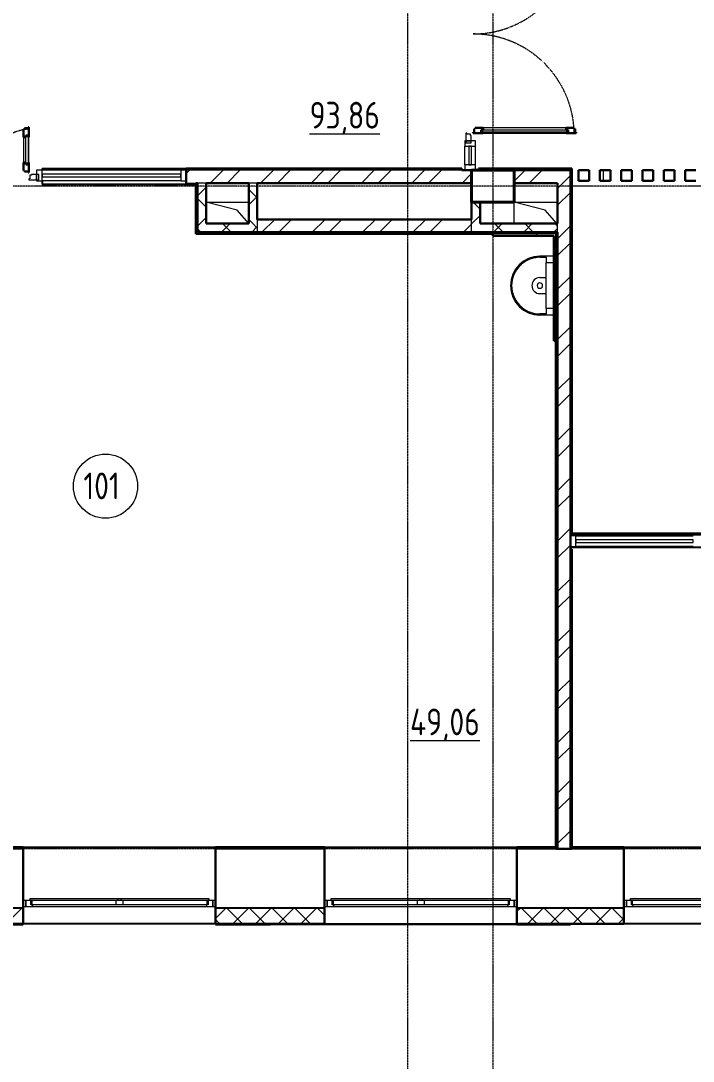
# Model space of a CAD drawing. Header units: millimetres. Extents: x -695119 to 412940, y -249585 to 622758.
# Drawn here: x 129645 to 135938, y -69456 to -59723 of the extents above; entities that cross this region are included whole.
import ezdxf

# ---------------------------------------------------------------- set-up
doc = ezdxf.new("R2010")
doc.units = ezdxf.units.MM
doc.linetypes.add('ADSK_Линия сетки', pattern=[25, 20, -2.5, 0, -2.5])
doc.linetypes.add('ADSK_Штриховая_ш2 п1_5', pattern=[4.5, 3, -1.5])
for name, color, linetype, lineweight in [('Импосты витража', 8, 'Continuous', 9), ('Каркас_Импост', 8, 'Continuous', 9), ('Марки помещений', 8, 'Continuous', 20), ('Монтажный зазор', 8, 'Continuous', 9), ('Несущие колонны', 252, 'Continuous', 18), ('Окна', 252, 'Continuous', 9), ('Оси', 252, 'Continuous', 9), ('Остекление', 8, 'Continuous', 9), ('Открывание', 8, 'ADSK_Штриховая_ш2 п1_5', 9), ('Панели витража', 8, 'Continuous', 9), ('Панель', 252, 'Continuous', 30), ('Перекрытия', 7, 'Continuous', 18), ('Сантехнические приборы', 8, 'Continuous', 18), ('Стены разрез', 7, 'Continuous', 30), ('Стены штриховка', 7, 'Continuous', 9)]:
    doc.layers.add(name, color=color, linetype=linetype, lineweight=lineweight)
doc.layers.add('Стены', color=194, linetype='Continuous')
doc.styles.add('GOST 2.304 type A_1', font='', dxfattribs={"height": 350})
doc.styles.get('GOST 2.304 type A_1').set_extended_font_data('GOST 2.304 type A')

# ---------------------------------------------------------------- blocks, each defined once
blk = doc.blocks.new('1 этаж')
at = {"color": 251, "lineweight": 18, "true_color": 0x636466}
for p, q in [((-43440.8, -142597.4), (-43040.8, -142597.4)), ((-43150.3, -142670.7), (-43440.8, -142597.4)), ((-43440.8, -142597.4), (-43040.8, -142597.4)), ((-43040.8, -142797.4), (-43150.3, -142670.7)), ((-40265.3, -142670.7), (-40555.8, -142597.4)), ((-40555.8, -142797.4), (-40555.8, -142597.4)), ((-40555.8, -142597.4), (-40155.8, -142597.4)), ((-40155.8, -142797.4), (-40265.3, -142670.7)), ((-40155.8, -142597.4), (-40155.8, -142797.4))]:
    blk.add_line(p, q, dxfattribs=at)
at = {"layer": 'Импосты витража', "color": 251, "lineweight": 18, "true_color": 0x636466, "extrusion": (0, 0, -1)}
for p, q in [((-41018.3, -142022.9), (-41018.3, -142072.9)), ((-41008.3, -142022.9), (-41018.3, -142022.9)), ((-41018.3, -142072.9), (-40918.3, -142072.9)), ((-40918.3, -142022.9), (-40958.3, -142022.9)), ((-40918.3, -142072.9), (-40918.3, -142022.9)), ((-44975.8, -142297.4), (-45025.8, -142297.4)), ((-45025.8, -142297.4), (-45025.8, -142337.4)), ((-44975.8, -142397.4), (-44975.8, -142297.4)), ((-43625.8, -142297.4), (-43675.8, -142297.4)), ((-43675.8, -142297.4), (-43675.8, -142397.4)), ((-43625.8, -142397.4), (-43625.8, -142297.4)), ((-41018.3, -142247.4), (-41018.3, -142297.4)), ((-40918.3, -142247.4), (-41018.3, -142247.4)), ((-41018.3, -142297.4), (-40948.3, -142297.4)), ((-40918.3, -142297.4), (-40918.3, -142247.4)), ((-45025.8, -142387.4), (-45025.8, -142397.4)), ((-45025.8, -142397.4), (-44975.8, -142397.4)), ((-43675.8, -142397.4), (-43625.8, -142397.4))]:
    blk.add_line(p, q, dxfattribs=at)
at = {"layer": 'Импосты витража', "color": 251, "true_color": 0x636466}
for p, q in [((-41018.3, -142247.4), (-41018.3, -142072.9)), ((-40918.3, -142247.4), (-40918.3, -142072.9)), ((-43675.8, -142297.4), (-44975.8, -142297.4)), ((-43675.8, -142397.4), (-44975.8, -142397.4)), ((-39980.8, -145717.4), (-38880.8, -145717.4)), ((-38880.8, -145817.4), (-39980.8, -145817.4))]:
    blk.add_line(p, q, dxfattribs=at)
at = {"layer": 'Импосты витража', "color": 251, "lineweight": 18, "true_color": 0x636466}
for p, q in [((-39980.8, -145717.4), (-40030.8, -145717.4)), ((-40030.8, -145717.4), (-40030.8, -145817.4)), ((-39980.8, -145817.4), (-39980.8, -145717.4)), ((-40030.8, -145817.4), (-39980.8, -145817.4))]:
    blk.add_line(p, q, dxfattribs=at)
at = {"layer": 'Каркас_Импост', "color": 251, "true_color": 0x636466}
for p, q in [((-41000.3, -141950.9), (-41008.3, -141950.9)), ((-41008.3, -141950.9), (-41008.3, -142022.9)), ((-41000.3, -141959.9), (-41000.3, -141950.9)), ((-40966.3, -141959.9), (-41000.3, -141959.9)), ((-40966.3, -141973.9), (-40966.3, -141959.9)), ((-40958.3, -141973.9), (-40966.3, -141973.9)), ((-40958.3, -142022.9), (-40958.3, -141973.9)), ((-41008.3, -142022.9), (-40958.3, -142022.9)), ((-45088.8, -142379.4), (-45097.8, -142379.4)), ((-45097.8, -142379.4), (-45097.8, -142387.4)), ((-45097.8, -142387.4), (-45025.8, -142387.4)), ((-45074.8, -142345.4), (-45088.8, -142345.4)), ((-45088.8, -142345.4), (-45088.8, -142379.4)), ((-45074.8, -142337.4), (-45074.8, -142345.4)), ((-45025.8, -142337.4), (-45074.8, -142337.4)), ((-45025.8, -142387.4), (-45025.8, -142337.4)), ((-45087.8, -149112.4), (-44265.8, -149112.4)), ((-45087.8, -149129.4), (-45087.8, -149112.4)), ((-44265.8, -149112.4), (-44235.8, -149112.4)), ((-44265.8, -149112.4), (-44265.8, -149129.4)), ((-44235.8, -149112.4), (-43413.8, -149112.4)), ((-44235.8, -149129.4), (-44235.8, -149112.4)), ((-43413.8, -149112.4), (-43413.8, -149129.4)), ((-42267.8, -149112.4), (-41445.8, -149112.4)), ((-42267.8, -149129.4), (-42267.8, -149112.4)), ((-41445.8, -149112.4), (-41415.8, -149112.4)), ((-41445.8, -149112.4), (-41445.8, -149129.4)), ((-41415.8, -149112.4), (-40593.8, -149112.4)), ((-41415.8, -149129.4), (-41415.8, -149112.4)), ((-40593.8, -149112.4), (-40593.8, -149129.4)), ((-39467.8, -149112.4), (-38645.8, -149112.4)), ((-39467.8, -149129.4), (-39467.8, -149112.4)), ((-44265.8, -149129.4), (-45087.8, -149129.4)), ((-45067.8, -149170.4), (-45067.8, -149129.4)), ((-44285.8, -149170.4), (-45067.8, -149170.4)), ((-45066.4, -149187.4), (-43435.2, -149187.4)), ((-44285.8, -149129.4), (-44285.8, -149170.4)), ((-44215.8, -149170.4), (-44285.8, -149170.4)), ((-44235.8, -149129.4), (-44265.8, -149129.4)), ((-43413.8, -149129.4), (-44235.8, -149129.4)), ((-44215.8, -149170.4), (-44215.8, -149129.4)), ((-43433.8, -149170.4), (-44215.8, -149170.4)), ((-43433.8, -149129.4), (-43433.8, -149170.4)), ((-41445.8, -149129.4), (-42267.8, -149129.4)), ((-42247.8, -149170.4), (-42247.8, -149129.4)), ((-41465.8, -149170.4), (-42247.8, -149170.4)), ((-42246.4, -149187.4), (-40615.2, -149187.4)), ((-41465.8, -149129.4), (-41465.8, -149170.4)), ((-41395.8, -149170.4), (-41465.8, -149170.4)), ((-41415.8, -149129.4), (-41445.8, -149129.4)), ((-40593.8, -149129.4), (-41415.8, -149129.4)), ((-41395.8, -149170.4), (-41395.8, -149129.4)), ((-40613.8, -149170.4), (-41395.8, -149170.4)), ((-40613.8, -149129.4), (-40613.8, -149170.4)), ((-38645.8, -149129.4), (-39467.8, -149129.4)), ((-39447.8, -149170.4), (-39447.8, -149129.4)), ((-38665.8, -149170.4), (-39447.8, -149170.4)), ((-39446.4, -149187.4), (-37815.2, -149187.4))]:
    blk.add_line(p, q, dxfattribs=at)
at = {"layer": 'Каркас_Импост', "color": 251, "lineweight": 18, "true_color": 0x636466}
for p, q in [((-45087.8, -149129.4), (-45125.8, -149129.4)), ((-45125.8, -149129.4), (-45125.8, -149187.4)), ((-45125.8, -149187.4), (-45066.4, -149187.4)), ((-45079.8, -149170.4), (-45079.8, -149129.4)), ((-45067.8, -149170.4), (-45079.8, -149170.4)), ((-45066.4, -149187.4), (-45061.8, -149170.4)), ((-43439.8, -149170.4), (-43435.2, -149187.4)), ((-43435.2, -149187.4), (-43375.8, -149187.4)), ((-43421.8, -149170.4), (-43433.8, -149170.4)), ((-43421.8, -149129.4), (-43421.8, -149170.4)), ((-43375.8, -149129.4), (-43413.8, -149129.4)), ((-43375.8, -149187.4), (-43375.8, -149129.4)), ((-42267.8, -149129.4), (-42305.8, -149129.4)), ((-42305.8, -149129.4), (-42305.8, -149187.4)), ((-42305.8, -149187.4), (-42246.4, -149187.4)), ((-42259.8, -149170.4), (-42259.8, -149129.4)), ((-42247.8, -149170.4), (-42259.8, -149170.4)), ((-42246.4, -149187.4), (-42241.8, -149170.4)), ((-40619.8, -149170.4), (-40615.2, -149187.4)), ((-40615.2, -149187.4), (-40555.8, -149187.4)), ((-40601.8, -149170.4), (-40613.8, -149170.4)), ((-40601.8, -149129.4), (-40601.8, -149170.4)), ((-40555.8, -149129.4), (-40593.8, -149129.4)), ((-40555.8, -149187.4), (-40555.8, -149129.4)), ((-39467.8, -149129.4), (-39505.8, -149129.4)), ((-39505.8, -149129.4), (-39505.8, -149187.4)), ((-39505.8, -149187.4), (-39446.4, -149187.4)), ((-39459.8, -149170.4), (-39459.8, -149129.4)), ((-39447.8, -149170.4), (-39459.8, -149170.4)), ((-39446.4, -149187.4), (-39441.8, -149170.4))]:
    blk.add_line(p, q, dxfattribs=at)
at = {"layer": 'Марки помещений', "color": 251, "true_color": 0x636466}
blk.add_circle((-44381.5, -145253.8), 300, dxfattribs=at)
at = {"layer": 'Монтажный зазор', "color": 251, "true_color": 0x636466}
for p, q in [((-40958.3, -142022.9), (-41008.3, -142022.9)), ((-41008.3, -142022.9), (-41008.3, -142042.9)), ((-41008.3, -142042.9), (-40958.3, -142042.9)), ((-40958.3, -142042.9), (-40958.3, -142022.9)), ((-45005.8, -142337.4), (-45025.8, -142337.4)), ((-45025.8, -142337.4), (-45025.8, -142387.4)), ((-45025.8, -142387.4), (-45005.8, -142387.4)), ((-45005.8, -142387.4), (-45005.8, -142337.4))]:
    blk.add_line(p, q, dxfattribs=at)
at = {"layer": 'Несущие колонны', "color": 251, "lineweight": 40, "true_color": 0x636466}
for p, q in [((-40955.8, -142297.4), (-40555.8, -142297.4)), ((-40955.8, -142597.4), (-40955.8, -142297.4)), ((-40555.8, -142297.4), (-40955.8, -142297.4)), ((-40555.8, -142297.4), (-40555.8, -142597.4)), ((-40955.8, -142417.4), (-40955.8, -142597.4)), ((-40555.8, -142597.4), (-40555.8, -142417.4)), ((-40555.8, -142597.4), (-40955.8, -142597.4)), ((-40955.8, -142597.4), (-40555.8, -142597.4))]:
    blk.add_line(p, q, dxfattribs=at)
at = {"layer": 'Несущие колонны', "color": 251, "true_color": 0x636466}
for p, q in [((-40955.8, -142297.4), (-40955.8, -142417.4)), ((-40555.8, -142417.4), (-40555.8, -142297.4))]:
    blk.add_line(p, q, dxfattribs=at)
at = {"layer": 'Окна', "color": 251, "true_color": 0x636466}
for p, q in [((-45125.8, -149129.4), (-45150.8, -149129.4)), ((-45150.8, -149187.4), (-45125.8, -149187.4)), ((-45125.8, -149187.4), (-45125.8, -149129.4)), ((-43350.8, -149129.4), (-43375.8, -149129.4)), ((-43375.8, -149129.4), (-43375.8, -149187.4)), ((-43375.8, -149187.4), (-43350.8, -149187.4)), ((-42305.8, -149129.4), (-42330.8, -149129.4)), ((-42330.8, -149187.4), (-42305.8, -149187.4)), ((-42305.8, -149187.4), (-42305.8, -149129.4)), ((-40530.8, -149129.4), (-40555.8, -149129.4)), ((-40555.8, -149129.4), (-40555.8, -149187.4)), ((-40555.8, -149187.4), (-40530.8, -149187.4)), ((-39505.8, -149129.4), (-39530.8, -149129.4)), ((-39530.8, -149187.4), (-39505.8, -149187.4)), ((-39505.8, -149187.4), (-39505.8, -149129.4))]:
    blk.add_line(p, q, dxfattribs=at)
at = {"layer": 'Оси', "color": 251, "linetype": 'ADSK_Линия сетки', "true_color": 0x636466}
for p, q in [((-41555.8, -131547.4), (-41555.8, -160943.1)), ((-40755.8, -131547.4), (-40755.8, -160943.1)), ((4311.5, -142447.4), (-72628.1, -142447.4)), ((4311.5, -148647.4), (-72628.1, -148647.4))]:
    blk.add_line(p, q, dxfattribs=at)
at = {"layer": 'Остекление', "color": 251, "true_color": 0x636466}
for p, q in [((-45127.8, -142243.4), (-45127.8, -141971.4)), ((-45127.8, -141971.4), (-45106.8, -141971.4)), ((-45106.8, -141971.4), (-45106.8, -142243.4)), ((-40864.3, -141920.9), (-40052.3, -141920.9)), ((-40864.3, -141941.9), (-40864.3, -141920.9)), ((-40052.3, -141941.9), (-40864.3, -141941.9)), ((-40052.3, -141920.9), (-40052.3, -141941.9)), ((-45106.8, -142243.4), (-45127.8, -142243.4))]:
    blk.add_line(p, q, dxfattribs=at)
at = {"layer": 'Открывание', "color": 251, "true_color": 0x636466}
for centre, radius, start, end in [((-40940.3, -140076.9), 946, 270, 358.90974), ((-40940.3, -141968.9), 946, 1.09026, 90), ((-45079.8, -142319.4), 406, 92.54104, 180)]:
    blk.add_arc(centre, radius, start, end, dxfattribs=at)
at = {"layer": 'Панели витража', "color": 251, "lineweight": 18, "true_color": 0x636466}
for p, q in [((-40980.8, -142072.9), (-40980.8, -142247.4)), ((-40955.8, -142072.9), (-40980.8, -142072.9)), ((-40955.8, -142247.4), (-40955.8, -142072.9)), ((-40980.8, -142247.4), (-40955.8, -142247.4)), ((-43675.8, -142334.9), (-44975.8, -142334.9)), ((-44975.8, -142334.9), (-44975.8, -142359.9)), ((-44975.8, -142359.9), (-43675.8, -142359.9)), ((-43675.8, -142359.9), (-43675.8, -142334.9)), ((-38880.8, -145754.9), (-39980.8, -145754.9)), ((-39980.8, -145754.9), (-39980.8, -145779.9)), ((-39980.8, -145779.9), (-38880.8, -145779.9)), ((-38880.8, -145779.9), (-38880.8, -145754.9))]:
    blk.add_line(p, q, dxfattribs=at)
at = {"layer": 'Панель', "color": 251, "true_color": 0x636466}
for p, q in [((-45139.8, -141913.4), (-45147.8, -141913.4)), ((-45147.8, -141913.4), (-45147.8, -141989.4)), ((-45105.8, -141904.4), (-45139.8, -141904.4)), ((-45139.8, -141904.4), (-45139.8, -141913.4)), ((-45097.8, -141895.4), (-45105.8, -141895.4)), ((-45105.8, -141895.4), (-45105.8, -141904.4)), ((-45097.8, -141989.4), (-45097.8, -141895.4)), ((-40931.3, -141908.9), (-40931.3, -141942.9)), ((-40922.3, -141908.9), (-40931.3, -141908.9)), ((-40846.3, -141900.9), (-40922.3, -141900.9)), ((-40922.3, -141900.9), (-40922.3, -141908.9)), ((-40846.3, -141900.9), (-40846.3, -141920.9)), ((-39994.3, -141900.9), (-40070.3, -141900.9)), ((-40070.3, -141900.9), (-40070.3, -141920.9)), ((-39994.3, -141908.9), (-39994.3, -141900.9)), ((-39985.3, -141908.9), (-39994.3, -141908.9)), ((-39985.3, -141942.9), (-39985.3, -141908.9)), ((-45147.8, -141989.4), (-45127.8, -141989.4)), ((-45127.8, -141989.4), (-45127.8, -141971.4)), ((-45127.8, -141971.4), (-45106.8, -141971.4)), ((-45106.8, -141971.4), (-45106.8, -141989.4)), ((-45106.8, -141989.4), (-45097.8, -141989.4)), ((-40931.3, -141942.9), (-40940.3, -141942.9)), ((-40940.3, -141942.9), (-40940.3, -141950.9)), ((-40940.3, -141950.9), (-40846.3, -141950.9)), ((-40846.3, -141920.9), (-40864.3, -141920.9)), ((-40864.3, -141920.9), (-40864.3, -141941.9)), ((-40864.3, -141941.9), (-40846.3, -141941.9)), ((-40846.3, -141941.9), (-40846.3, -141950.9)), ((-40070.3, -141920.9), (-40052.3, -141920.9)), ((-40070.3, -141941.9), (-40070.3, -141950.9)), ((-40052.3, -141941.9), (-40070.3, -141941.9)), ((-40070.3, -141950.9), (-39976.3, -141950.9)), ((-40052.3, -141920.9), (-40052.3, -141941.9)), ((-39976.3, -141942.9), (-39985.3, -141942.9)), ((-39976.3, -141950.9), (-39976.3, -141942.9)), ((-45147.8, -142225.4), (-45147.8, -142301.4)), ((-45147.8, -142225.4), (-45127.8, -142225.4)), ((-45147.8, -142301.4), (-45139.8, -142301.4)), ((-45139.8, -142301.4), (-45139.8, -142310.4)), ((-45127.8, -142225.4), (-45127.8, -142243.4)), ((-45127.8, -142243.4), (-45106.8, -142243.4)), ((-45106.8, -142225.4), (-45097.8, -142225.4)), ((-45106.8, -142243.4), (-45106.8, -142225.4)), ((-45097.8, -142319.4), (-45097.8, -142225.4)), ((-45139.8, -142310.4), (-45105.8, -142310.4)), ((-45105.8, -142310.4), (-45105.8, -142319.4)), ((-45105.8, -142319.4), (-45097.8, -142319.4))]:
    blk.add_line(p, q, dxfattribs=at)
at = {"layer": 'Панель', "color": 251, "lineweight": 9, "true_color": 0x636466}
for p, q in [((-40070.3, -141900.9), (-40846.3, -141900.9)), ((-45147.8, -141989.4), (-45147.8, -142225.4)), ((-45097.8, -142225.4), (-45097.8, -141989.4)), ((-40846.3, -141950.9), (-40070.3, -141950.9))]:
    blk.add_line(p, q, dxfattribs=at)
at = {"layer": 'Перекрытия', "color": 251, "true_color": 0x636466}
for p, q in [((-43440.8, -142597.4), (-43040.8, -142597.4)), ((-40555.8, -142797.4), (-40555.8, -142597.4)), ((-40555.8, -142597.4), (-40155.8, -142597.4)), ((-40155.8, -142597.4), (-40155.8, -142797.4))]:
    blk.add_line(p, q, dxfattribs=at)
at = {"layer": 'Сантехнические приборы', "color": 251, "true_color": 0x636466}
for p, q in [((-40185.8, -143102.4), (-40315.8, -143102.4)), ((-40315.8, -143112.4), (-40255.8, -143112.4)), ((-40255.8, -143112.4), (-40255.8, -143162.4)), ((-40255.8, -143162.4), (-40185.8, -143162.4)), ((-40255.8, -143172.4), (-40255.8, -143162.4)), ((-40255.8, -143582.4), (-40255.8, -143172.4)), ((-40315.8, -143302.4), (-40255.8, -143302.4)), ((-40315.8, -143452.4), (-40255.8, -143452.4)), ((-40255.8, -143642.4), (-40315.8, -143642.4)), ((-40185.8, -143652.4), (-40315.8, -143652.4)), ((-40255.8, -143592.4), (-40255.8, -143582.4)), ((-40185.8, -143592.4), (-40255.8, -143592.4)), ((-40255.8, -143592.4), (-40255.8, -143642.4))]:
    blk.add_line(p, q, dxfattribs=at)
at = {"layer": 'Сантехнические приборы', "color": 251, "true_color": 0x636466, "flags": 128}
blk.add_lwpolyline([(-40315.8, -143112.4), (-40326.4, -143112.6), (-40337, -143113.2), (-40347.5, -143114.3), (-40358, -143115.8), (-40368.4, -143117.6), (-40378.8, -143120), (-40389, -143122.7), (-40399.2, -143125.8), (-40409.2, -143129.4), (-40419, -143133.3), (-40428.7, -143137.6), (-40438.2, -143142.3), (-40447.5, -143147.4), (-40456.6, -143152.8), (-40465.4, -143158.7), (-40474.1, -143164.8), (-40482.4, -143171.3), (-40490.5, -143178.1), (-40498.4, -143185.3), (-40505.9, -143192.7), (-40513.1, -143200.5), (-40520, -143208.5), (-40526.6, -143216.8), (-40532.9, -143225.4), (-40538.8, -143234.2), (-40544.3, -143243.2), (-40549.5, -143252.5), (-40554.3, -143261.9), (-40558.8, -143271.5), (-40562.8, -143281.3), (-40566.4, -143291.3), (-40569.7, -143301.4), (-40572.5, -143311.6), (-40574.9, -143321.9), (-40576.9, -143332.3), (-40578.5, -143342.8), (-40579.7, -143353.3), (-40580.5, -143363.9), (-40580.8, -143374.5), (-40580.7, -143385.1), (-40580.2, -143395.7), (-40579.2, -143406.2), (-40577.9, -143416.8), (-40576.1, -143427.2), (-40573.9, -143437.6), (-40571.3, -143447.8), (-40568.2, -143458), (-40564.8, -143468), (-40561, -143477.9), (-40556.8, -143487.6), (-40552.2, -143497.2), (-40547.2, -143506.5), (-40541.8, -143515.7), (-40536.1, -143524.6), (-40530.1, -143533.3), (-40523.6, -143541.8), (-40516.9, -143549.9), (-40509.8, -143557.8), (-40502.5, -143565.5), (-40494.8, -143572.8), (-40486.8, -143579.8), (-40478.6, -143586.5), (-40470.1, -143592.8), (-40461.4, -143598.8), (-40452.4, -143604.4), (-40443.2, -143609.7), (-40433.8, -143614.6), (-40424.2, -143619.2), (-40414.5, -143623.3), (-40404.6, -143627.1), (-40394.5, -143630.4), (-40384.3, -143633.4), (-40374, -143635.9), (-40363.7, -143638), (-40353.2, -143639.7), (-40342.7, -143641), (-40332.1, -143641.9), (-40321.5, -143642.3), (-40315.8, -143642.4)], dxfattribs=at)
at = {"layer": 'Сантехнические приборы', "color": 251, "true_color": 0x636466}
for radius, start, end in [(275, 90, 270), (265, 90, 270), (75, 90, 270), (25, 90, 270), (25, 270, 90)]:
    blk.add_arc((-40315.8, -143377.4), radius, start, end, dxfattribs=at)
at = {"layer": 'Стены', "color": 251, "true_color": 0x636466}
for p, q in [((-44975.8, -142282.4), (-44975.8, -142297.4)), ((-44975.8, -142282.4), (-43625.8, -142282.4)), ((-40955.8, -142417.4), (-40955.8, -142297.4)), ((-40555.8, -142297.4), (-40555.8, -142417.4)), ((-44975.8, -142397.4), (-44975.8, -142432.4)), ((-43625.8, -142432.4), (-44975.8, -142432.4)), ((-40015.8, -145692.4), (-36180.8, -145692.4)), ((-36060.8, -145707.4), (-40015.8, -145707.4)), ((-36880.3, -145827.4), (-40030.8, -145827.4)), ((-45150.8, -148647.4), (-46150.8, -148647.4)), ((-45150.8, -148632.4), (-43350.8, -148632.4)), ((-42330.8, -148647.4), (-43350.8, -148647.4)), ((-42330.8, -148632.4), (-40530.8, -148632.4)), ((-40165.8, -148647.4), (-40530.8, -148647.4)), ((-39530.8, -148647.4), (-40015.8, -148647.4)), ((-39530.8, -148632.4), (-37730.8, -148632.4)), ((-46150.8, -149197.4), (-45150.8, -149197.4)), ((-43350.8, -149197.4), (-42330.8, -149197.4)), ((-40530.8, -149197.4), (-39530.8, -149197.4)), ((-43350.8, -149349.4), (-45150.8, -149349.4)), ((-40530.8, -149354.4), (-42840.8, -149354.4)), ((-42330.8, -149349.4), (-40530.8, -149349.4)), ((-42330.8, -149349.4), (-42330.8, -149354.4)), ((-37730.8, -149349.4), (-39530.8, -149349.4))]:
    blk.add_line(p, q, dxfattribs=at)
at = {"layer": 'Стены разрез', "color": 251, "true_color": 0x636466}
for p, q in [((-43625.8, -142282.4), (-43625.8, -142432.4)), ((-41045.8, -142282.4), (-43625.8, -142282.4)), ((-41045.8, -142297.4), (-41045.8, -142282.4)), ((-40955.8, -142297.4), (-41045.8, -142297.4)), ((-40015.8, -142282.4), (-40890.8, -142282.4)), ((-40890.8, -142282.4), (-40890.8, -142297.4)), ((-40890.8, -142297.4), (-40030.8, -142297.4)), ((-40030.8, -142297.4), (-40030.8, -148647.4)), ((-40015.8, -145707.4), (-40015.8, -142282.4)), ((-39855.8, -142297.4), (-39955.8, -142297.4)), ((-39955.8, -142297.4), (-39955.8, -142397.4)), ((-39855.8, -142397.4), (-39855.8, -142297.4)), ((-39655.8, -142297.4), (-39755.8, -142297.4)), ((-39755.8, -142297.4), (-39755.8, -142397.4)), ((-39655.8, -142397.4), (-39655.8, -142297.4)), ((-39455.8, -142297.4), (-39555.8, -142297.4)), ((-39555.8, -142297.4), (-39555.8, -142397.4)), ((-39455.8, -142397.4), (-39455.8, -142297.4)), ((-39255.8, -142297.4), (-39355.8, -142297.4)), ((-39355.8, -142297.4), (-39355.8, -142397.4)), ((-39255.8, -142397.4), (-39255.8, -142297.4)), ((-39055.8, -142297.4), (-39155.8, -142297.4)), ((-39155.8, -142297.4), (-39155.8, -142397.4)), ((-39055.8, -142397.4), (-39055.8, -142297.4)), ((-38855.8, -142297.4), (-38955.8, -142297.4)), ((-38955.8, -142297.4), (-38955.8, -142397.4)), ((-39955.8, -142397.4), (-39855.8, -142397.4)), ((-39755.8, -142397.4), (-39655.8, -142397.4)), ((-39555.8, -142397.4), (-39455.8, -142397.4)), ((-39355.8, -142397.4), (-39255.8, -142397.4)), ((-39155.8, -142397.4), (-39055.8, -142397.4)), ((-38955.8, -142397.4), (-38855.8, -142397.4)), ((-43625.8, -142432.4), (-43535.8, -142432.4)), ((-43535.8, -142417.4), (-43520.8, -142417.4)), ((-43535.8, -142432.4), (-43535.8, -142892.4)), ((-43520.8, -142417.4), (-43520.8, -142877.4)), ((-43440.8, -142417.4), (-43040.8, -142417.4)), ((-43440.8, -142797.4), (-43440.8, -142417.4)), ((-43040.8, -142417.4), (-43040.8, -142797.4)), ((-42960.8, -142417.4), (-40955.8, -142417.4)), ((-42960.8, -142757.4), (-42960.8, -142417.4)), ((-40555.8, -142417.4), (-40150.8, -142417.4)), ((-40150.8, -142417.4), (-40150.8, -142797.4)), ((-40875.8, -142597.4), (-40955.8, -142597.4)), ((-40955.8, -142597.4), (-40955.8, -142757.4)), ((-40875.8, -142797.4), (-40875.8, -142597.4)), ((-40955.8, -142757.4), (-42960.8, -142757.4)), ((-43520.8, -142877.4), (-40150.8, -142877.4)), ((-43040.8, -142797.4), (-43440.8, -142797.4)), ((-40150.8, -142797.4), (-40875.8, -142797.4)), ((-40150.8, -142877.4), (-40150.8, -148647.4)), ((-43535.8, -142892.4), (-40755.8, -142892.4)), ((-40755.8, -142892.4), (-40755.8, -142912.4)), ((-40755.8, -142912.4), (-40185.8, -142912.4)), ((-40185.8, -142912.4), (-40185.8, -143892.4)), ((-40185.8, -143892.4), (-40165.8, -143892.4)), ((-40165.8, -143892.4), (-40165.8, -148632.4)), ((-40030.8, -145707.4), (-40015.8, -145707.4)), ((-40015.8, -145842.4), (-40030.8, -145842.4)), ((-40015.8, -148632.4), (-40015.8, -145842.4)), ((-45150.8, -148632.4), (-46150.8, -148632.4)), ((-45150.8, -149354.4), (-45150.8, -148632.4)), ((-43350.8, -148632.4), (-43350.8, -149354.4)), ((-42330.8, -148632.4), (-43350.8, -148632.4)), ((-42330.8, -149349.4), (-42330.8, -148632.4)), ((-40530.8, -148632.4), (-40530.8, -149354.4)), ((-40165.8, -148632.4), (-40530.8, -148632.4)), ((-40165.8, -148647.4), (-40030.8, -148647.4)), ((-40030.8, -148647.4), (-40015.8, -148647.4)), ((-39530.8, -148632.4), (-40015.8, -148632.4)), ((-39530.8, -149349.4), (-39530.8, -148632.4)), ((-45150.8, -149349.4), (-46150.8, -149349.4)), ((-46150.8, -149354.4), (-45150.8, -149354.4)), ((-43350.8, -149349.4), (-42330.8, -149349.4)), ((-43350.8, -149354.4), (-42840.8, -149354.4)), ((-42840.8, -149354.4), (-42840.8, -149349.4)), ((-40530.8, -149349.4), (-39530.8, -149349.4)), ((-40530.8, -149354.4), (-40030.8, -149354.4)), ((-40030.8, -149354.4), (-40030.8, -149349.4))]:
    blk.add_line(p, q, dxfattribs=at)
at = {"layer": 'Стены разрез', "color": 251, "linetype": 'Continuous', "lineweight": 9, "true_color": 0x636466}
for p, q in [((-43625.8, -142328.1), (-43595.1, -142297.4)), ((-43573.8, -142297.4), (-43588.8, -142282.4)), ((-43564, -142297.4), (-43549, -142282.4)), ((-43400.8, -142417.4), (-43280.8, -142297.4)), ((-43361.7, -142297.4), (-43376.7, -142282.4)), ((-43351.8, -142297.4), (-43336.8, -142282.4)), ((-43243.6, -142417.4), (-43123.6, -142297.4)), ((-43149.5, -142297.4), (-43164.5, -142282.4)), ((-43139.7, -142297.4), (-43124.7, -142282.4)), ((-42937.4, -142297.4), (-42952.4, -142282.4)), ((-42929.3, -142417.4), (-42809.3, -142297.4)), ((-42927.6, -142297.4), (-42912.6, -142282.4)), ((-42772.2, -142417.4), (-42652.2, -142297.4)), ((-42725.3, -142297.4), (-42740.3, -142282.4)), ((-42715.4, -142297.4), (-42700.4, -142282.4)), ((-42513.1, -142297.4), (-42528.1, -142282.4)), ((-42503.3, -142297.4), (-42488.3, -142282.4)), ((-42457.8, -142417.4), (-42337.8, -142297.4)), ((-42301, -142297.4), (-42316, -142282.4)), ((-42300.7, -142417.4), (-42180.7, -142297.4)), ((-42291.2, -142297.4), (-42276.2, -142282.4)), ((-42088.9, -142297.4), (-42103.9, -142282.4)), ((-42079, -142297.4), (-42064, -142282.4)), ((-41986.4, -142417.4), (-41866.4, -142297.4)), ((-41876.7, -142297.4), (-41891.7, -142282.4)), ((-41866.9, -142297.4), (-41851.9, -142282.4)), ((-41829.2, -142417.4), (-41709.2, -142297.4)), ((-41664.6, -142297.4), (-41679.6, -142282.4)), ((-41654.8, -142297.4), (-41639.8, -142282.4)), ((-41514.9, -142417.4), (-41394.9, -142297.4)), ((-41452.5, -142297.4), (-41467.5, -142282.4)), ((-41442.7, -142297.4), (-41427.7, -142282.4)), ((-41357.8, -142417.4), (-41237.8, -142297.4)), ((-41240.4, -142297.4), (-41255.4, -142282.4)), ((-41230.5, -142297.4), (-41215.5, -142282.4)), ((-40816.1, -142297.4), (-40831.1, -142282.4)), ((-40806.3, -142297.4), (-40791.3, -142282.4)), ((-40604, -142297.4), (-40619, -142282.4)), ((-40594.1, -142297.4), (-40579.1, -142282.4)), ((-40555.8, -142401.2), (-40452, -142297.4)), ((-40414.8, -142417.4), (-40294.8, -142297.4)), ((-40391.8, -142297.4), (-40406.8, -142282.4)), ((-40382, -142297.4), (-40367, -142282.4)), ((-40179.7, -142297.4), (-40194.7, -142282.4)), ((-40169.9, -142297.4), (-40154.9, -142282.4)), ((-39719.8, -142397.4), (-39719.8, -142297.4)), ((-41043.5, -142417.4), (-40955.8, -142329.7)), ((-40100.5, -142417.4), (-40030.8, -142347.6)), ((-40030.8, -142370.4), (-40015.8, -142355.4)), ((-43535.8, -142481.3), (-43520.8, -142466.3)), ((-43520.8, -142537), (-43440.8, -142457)), ((-42960.8, -142556.8), (-43040.8, -142476.8)), ((-40150.8, -142467.6), (-40100.5, -142417.4)), ((-40015.8, -142461.3), (-40030.8, -142446.3)), ((-43520.8, -142562.5), (-43535.8, -142547.5)), ((-43440.8, -142642.5), (-43520.8, -142562.5)), ((-43040.8, -142622.7), (-42960.8, -142542.7)), ((-40150.8, -142624.8), (-40030.8, -142504.8)), ((-40030.8, -142582.6), (-40015.8, -142567.6)), ((-43535.8, -142693.5), (-43520.8, -142678.5)), ((-40875.8, -142661.9), (-40940.4, -142597.4)), ((-40015.8, -142673.4), (-40030.8, -142658.4)), ((-43520.8, -142774.6), (-43535.8, -142759.6)), ((-43520.8, -142819.9), (-43440.8, -142739.9)), ((-43003.1, -142797.4), (-43040.8, -142759.7)), ((-42917.8, -142877.4), (-42797.8, -142757.4)), ((-42760.7, -142877.4), (-42640.7, -142757.4)), ((-42446.4, -142877.4), (-42326.4, -142757.4)), ((-42289.2, -142877.4), (-42169.2, -142757.4)), ((-41974.9, -142877.4), (-41854.9, -142757.4)), ((-41817.8, -142877.4), (-41697.8, -142757.4)), ((-41503.5, -142877.4), (-41383.5, -142757.4)), ((-41346.3, -142877.4), (-41226.3, -142757.4)), ((-40955.8, -142800.5), (-40875.8, -142720.5)), ((-40030.8, -142794.7), (-40015.8, -142779.7)), ((-43522.6, -142892.4), (-43507.6, -142877.4)), ((-43488.8, -142877.4), (-43520.8, -142845.3)), ((-43403.1, -142892.4), (-43418.1, -142877.4)), ((-43310.4, -142892.4), (-43295.4, -142877.4)), ((-43295.4, -142877.4), (-43215.4, -142797.4)), ((-43205.9, -142877.4), (-43285.9, -142797.4)), ((-43190.9, -142892.4), (-43205.9, -142877.4)), ((-43098.3, -142892.4), (-43083.3, -142877.4)), ((-43012.6, -142877.4), (-42960.8, -142825.6)), ((-42960.8, -142839.7), (-43003.1, -142797.4)), ((-42978.8, -142892.4), (-42993.8, -142877.4)), ((-42886.2, -142892.4), (-42871.2, -142877.4)), ((-42766.7, -142892.4), (-42781.7, -142877.4)), ((-42674, -142892.4), (-42659, -142877.4)), ((-42554.5, -142892.4), (-42569.5, -142877.4)), ((-42461.9, -142892.4), (-42446.9, -142877.4)), ((-42342.4, -142892.4), (-42357.4, -142877.4)), ((-42249.8, -142892.4), (-42234.8, -142877.4)), ((-42130.3, -142892.4), (-42145.3, -142877.4)), ((-42037.7, -142892.4), (-42022.7, -142877.4)), ((-41918.1, -142892.4), (-41933.1, -142877.4)), ((-41825.5, -142892.4), (-41810.5, -142877.4)), ((-41706, -142892.4), (-41721, -142877.4)), ((-41613.4, -142892.4), (-41598.4, -142877.4)), ((-41493.9, -142892.4), (-41508.9, -142877.4)), ((-41401.3, -142892.4), (-41386.3, -142877.4)), ((-41281.7, -142892.4), (-41296.7, -142877.4)), ((-41189.1, -142892.4), (-41174.1, -142877.4)), ((-41069.6, -142892.4), (-41084.6, -142877.4)), ((-41032, -142877.4), (-40955.8, -142801.2)), ((-40977, -142892.4), (-40962, -142877.4)), ((-40943.2, -142877.4), (-40955.8, -142864.8)), ((-40857.5, -142892.4), (-40872.5, -142877.4)), ((-40764.9, -142892.4), (-40749.9, -142877.4)), ((-40749.9, -142877.4), (-40669.9, -142797.4)), ((-40660.4, -142877.4), (-40740.4, -142797.4)), ((-40645.4, -142892.4), (-40660.4, -142877.4)), ((-40552.7, -142892.4), (-40537.7, -142877.4)), ((-40467, -142877.4), (-40387, -142797.4)), ((-40377.5, -142877.4), (-40457.5, -142797.4)), ((-40433.2, -142892.4), (-40448.2, -142877.4)), ((-40340.6, -142892.4), (-40325.6, -142877.4)), ((-40221.1, -142892.4), (-40236.1, -142877.4)), ((-40184.2, -142877.4), (-40150.8, -142844)), ((-40150.8, -142821.2), (-40174.7, -142797.4)), ((-40150.8, -142939.1), (-40030.8, -142819.1)), ((-40015.8, -142885.5), (-40030.8, -142870.5)), ((-40360.6, -142912.4), (-40340.6, -142892.4)), ((-40150.8, -143096.3), (-40030.8, -142976.3)), ((-40030.8, -143006.8), (-40015.8, -142991.8)), ((-40015.8, -143097.7), (-40030.8, -143082.7)), ((-40185.8, -143161.8), (-40165.8, -143141.8)), ((-40030.8, -143219), (-40015.8, -143204)), ((-40150.8, -143410.6), (-40030.8, -143290.6)), ((-40015.8, -143309.8), (-40030.8, -143294.8)), ((-40150.8, -143567.7), (-40030.8, -143447.7)), ((-40030.8, -143431.1), (-40015.8, -143416.1)), ((-40185.8, -143586.1), (-40165.8, -143566.1)), ((-40015.8, -143521.9), (-40030.8, -143506.9)), ((-40030.8, -143643.2), (-40015.8, -143628.2)), ((-40150.8, -143882), (-40030.8, -143762)), ((-40015.8, -143734.1), (-40030.8, -143719.1)), ((-40030.8, -143855.4), (-40015.8, -143840.4)), ((-40150.8, -144039.2), (-40030.8, -143919.2)), ((-40015.8, -143946.2), (-40030.8, -143931.2)), ((-40030.8, -144067.5), (-40015.8, -144052.5)), ((-40015.8, -144158.3), (-40030.8, -144143.3)), ((-40150.8, -144353.5), (-40030.8, -144233.5)), ((-40030.8, -144279.6), (-40015.8, -144264.6)), ((-40150.8, -144510.6), (-40030.8, -144390.6)), ((-40015.8, -144370.4), (-40030.8, -144355.4)), ((-40030.8, -144491.8), (-40015.8, -144476.8)), ((-40015.8, -144582.6), (-40030.8, -144567.6)), ((-40150.8, -144825), (-40030.8, -144705)), ((-40030.8, -144703.9), (-40015.8, -144688.9)), ((-40015.8, -144794.7), (-40030.8, -144779.7)), ((-40150.8, -144982.1), (-40030.8, -144862.1)), ((-40030.8, -144916), (-40015.8, -144901)), ((-40015.8, -145006.8), (-40030.8, -144991.8)), ((-40030.8, -145128.2), (-40015.8, -145113.2)), ((-40150.8, -145296.4), (-40030.8, -145176.4)), ((-40015.8, -145219), (-40030.8, -145204)), ((-40150.8, -145453.6), (-40030.8, -145333.6)), ((-40030.8, -145340.3), (-40015.8, -145325.3)), ((-40015.8, -145431.1), (-40030.8, -145416.1)), ((-40030.8, -145552.4), (-40015.8, -145537.4)), ((-40150.3, -145767.4), (-40030.8, -145647.9)), ((-40015.8, -145643.2), (-40030.8, -145628.2)), ((-40150.8, -145767.9), (-40150.3, -145767.4)), ((-40150.8, -145925), (-40030.8, -145805)), ((-40015.8, -145855.4), (-40028.8, -145842.4)), ((-40030.8, -145976.7), (-40015.8, -145961.7)), ((-40015.8, -146067.5), (-40030.8, -146052.5)), ((-40150.8, -146239.3), (-40030.8, -146119.3)), ((-40030.8, -146188.8), (-40015.8, -146173.8)), ((-40150.8, -146396.5), (-40030.8, -146276.5)), ((-40015.8, -146279.6), (-40030.8, -146264.6)), ((-40030.8, -146401), (-40015.8, -146386)), ((-40015.8, -146491.8), (-40030.8, -146476.8)), ((-40150.8, -146710.8), (-40030.8, -146590.8)), ((-40030.8, -146613.1), (-40015.8, -146598.1)), ((-40150.8, -146868), (-40030.8, -146748)), ((-40015.8, -146703.9), (-40030.8, -146688.9)), ((-40030.8, -146825.2), (-40015.8, -146810.2)), ((-40015.8, -146916), (-40030.8, -146901)), ((-40150.8, -147182.3), (-40030.8, -147062.3)), ((-40030.8, -147037.3), (-40015.8, -147022.3)), ((-40015.8, -147128.2), (-40030.8, -147113.2)), ((-40150.8, -147339.4), (-40030.8, -147219.4)), ((-40030.8, -147249.5), (-40015.8, -147234.5)), ((-40015.8, -147340.3), (-40030.8, -147325.3)), ((-40030.8, -147461.6), (-40015.8, -147446.6)), ((-40150.8, -147653.7), (-40030.8, -147533.7)), ((-40015.8, -147552.4), (-40030.8, -147537.4)), ((-40030.8, -147673.7), (-40015.8, -147658.7)), ((-40150.8, -147810.9), (-40030.8, -147690.9)), ((-40015.8, -147764.6), (-40030.8, -147749.6)), ((-40030.8, -147885.9), (-40015.8, -147870.9)), ((-40150.8, -148125.2), (-40030.8, -148005.2)), ((-40015.8, -147976.7), (-40030.8, -147961.7)), ((-40030.8, -148098), (-40015.8, -148083)), ((-40150.8, -148282.4), (-40030.8, -148162.4)), ((-40015.8, -148188.8), (-40030.8, -148173.8)), ((-40030.8, -148310.1), (-40015.8, -148295.1)), ((-40015.8, -148401), (-40030.8, -148386)), ((-40150.8, -148596.7), (-40030.8, -148476.7)), ((-40030.8, -148522.3), (-40015.8, -148507.3)), ((-40015.8, -148613.1), (-40030.8, -148598.1)), ((-43337.9, -148647.4), (-43322.9, -148632.4)), ((-43163.5, -148647.4), (-43178.5, -148632.4)), ((-43125.7, -148647.4), (-43110.7, -148632.4)), ((-42951.4, -148647.4), (-42966.4, -148632.4)), ((-42913.6, -148647.4), (-42898.6, -148632.4)), ((-42739.2, -148647.4), (-42754.2, -148632.4)), ((-42701.5, -148647.4), (-42686.5, -148632.4)), ((-42527.1, -148647.4), (-42542.1, -148632.4)), ((-42489.3, -148647.4), (-42474.3, -148632.4)), ((-40405.8, -148647.4), (-40420.8, -148632.4)), ((-40368, -148647.4), (-40353, -148632.4)), ((-40193.7, -148647.4), (-40208.7, -148632.4)), ((-40044.4, -148647.4), (-40030.8, -148633.8)), ((-39981.5, -148647.4), (-39996.5, -148632.4)), ((-39943.8, -148647.4), (-39928.8, -148632.4)), ((-39769.4, -148647.4), (-39784.4, -148632.4)), ((-39731.6, -148647.4), (-39716.6, -148632.4)), ((-39557.3, -148647.4), (-39572.3, -148632.4)), ((-45310.7, -149347.4), (-45160.7, -149197.4)), ((-45150.8, -149205.7), (-45159.1, -149197.4)), ((-43348.8, -149294.7), (-43251.5, -149197.4)), ((-43099.9, -149347.4), (-43249.9, -149197.4)), ((-43189.3, -149347.4), (-43039.3, -149197.4)), ((-42887.8, -149347.4), (-43037.8, -149197.4)), ((-42977.2, -149347.4), (-42827.2, -149197.4)), ((-42675.6, -149347.4), (-42825.6, -149197.4)), ((-42765.1, -149347.4), (-42615.1, -149197.4)), ((-42463.5, -149347.4), (-42613.5, -149197.4)), ((-42553, -149347.4), (-42403, -149197.4)), ((-42330.8, -149267.9), (-42401.4, -149197.4)), ((-40530.8, -149234.4), (-40493.8, -149197.4)), ((-40342.2, -149347.4), (-40492.2, -149197.4)), ((-40431.6, -149347.4), (-40281.6, -149197.4)), ((-40130.1, -149347.4), (-40280.1, -149197.4)), ((-40219.5, -149347.4), (-40069.5, -149197.4)), ((-39917.9, -149347.4), (-40067.9, -149197.4)), ((-40007.4, -149347.4), (-39857.4, -149197.4)), ((-39705.8, -149347.4), (-39855.8, -149197.4)), ((-39795.2, -149347.4), (-39645.2, -149197.4)), ((-39532.8, -149308.2), (-39643.7, -149197.4)), ((-43312, -149347.4), (-43348.8, -149310.6)), ((-39583.1, -149347.4), (-39532.8, -149297.1)), ((-43315.4, -149349.4), (-43318.3, -149354.3)), ((-43314.3, -149347.4), (-43315.4, -149349.4)), ((-42472.4, -149349.4), (-42473.5, -149347.4)), ((-42340.8, -149347.4), (-42332.8, -149339.3)), ((-40008.7, -149349.4), (-40009.8, -149347.4))]:
    blk.add_line(p, q, dxfattribs=at)
at = {"layer": 'Стены штриховка', "color": 251, "true_color": 0x636466}
for p, q in [((-41045.8, -142297.4), (-43625.8, -142297.4)), ((-43625.8, -142417.4), (-43535.8, -142417.4)), ((-43440.8, -142417.4), (-43520.8, -142417.4)), ((-42960.8, -142417.4), (-43040.8, -142417.4)), ((-42960.8, -142757.4), (-42960.8, -142877.4)), ((-40955.8, -142877.4), (-40955.8, -142757.4)), ((-40150.8, -142877.4), (-40150.8, -142797.4)), ((-40150.8, -142892.4), (-40755.8, -142892.4)), ((-40165.8, -143892.4), (-40165.8, -142892.4)), ((-40165.8, -148647.4), (-40165.8, -148632.4)), ((-45150.8, -149273.4), (-45152.8, -149273.4)), ((-45152.8, -149347.4), (-45152.8, -149273.4)), ((-43348.8, -149273.4), (-43350.8, -149273.4)), ((-43348.8, -149273.4), (-43348.8, -149347.4)), ((-42330.8, -149273.4), (-42332.8, -149273.4)), ((-42332.8, -149347.4), (-42332.8, -149273.4)), ((-40528.8, -149273.4), (-40530.8, -149273.4)), ((-40528.8, -149273.4), (-40528.8, -149347.4)), ((-39530.8, -149273.4), (-39532.8, -149273.4)), ((-39532.8, -149347.4), (-39532.8, -149273.4)), ((-46148.8, -149347.4), (-45152.8, -149347.4)), ((-43348.8, -149347.4), (-42332.8, -149347.4)), ((-40528.8, -149347.4), (-39532.8, -149347.4))]:
    blk.add_line(p, q, dxfattribs=at)
at = {"layer": 'Марки помещений', "color": 251, "true_color": 0x636466, "style": 'GOST 2.304 type A_1'}
for s, p in [('%%U93,86', (-42470.6, -141908)), ('101', (-44588.1, -145376.1)), ('%%U49,06', (-41530.7, -147584.2))]:
    blk.add_text(s, height=250, dxfattribs=at).set_placement(p)

msp = doc.modelspace()

# ---------------------------------------------------------------- block references
msp.add_blockref('1 этаж', (174819.19, 81176.937))

doc.saveas('drawing.dxf')
